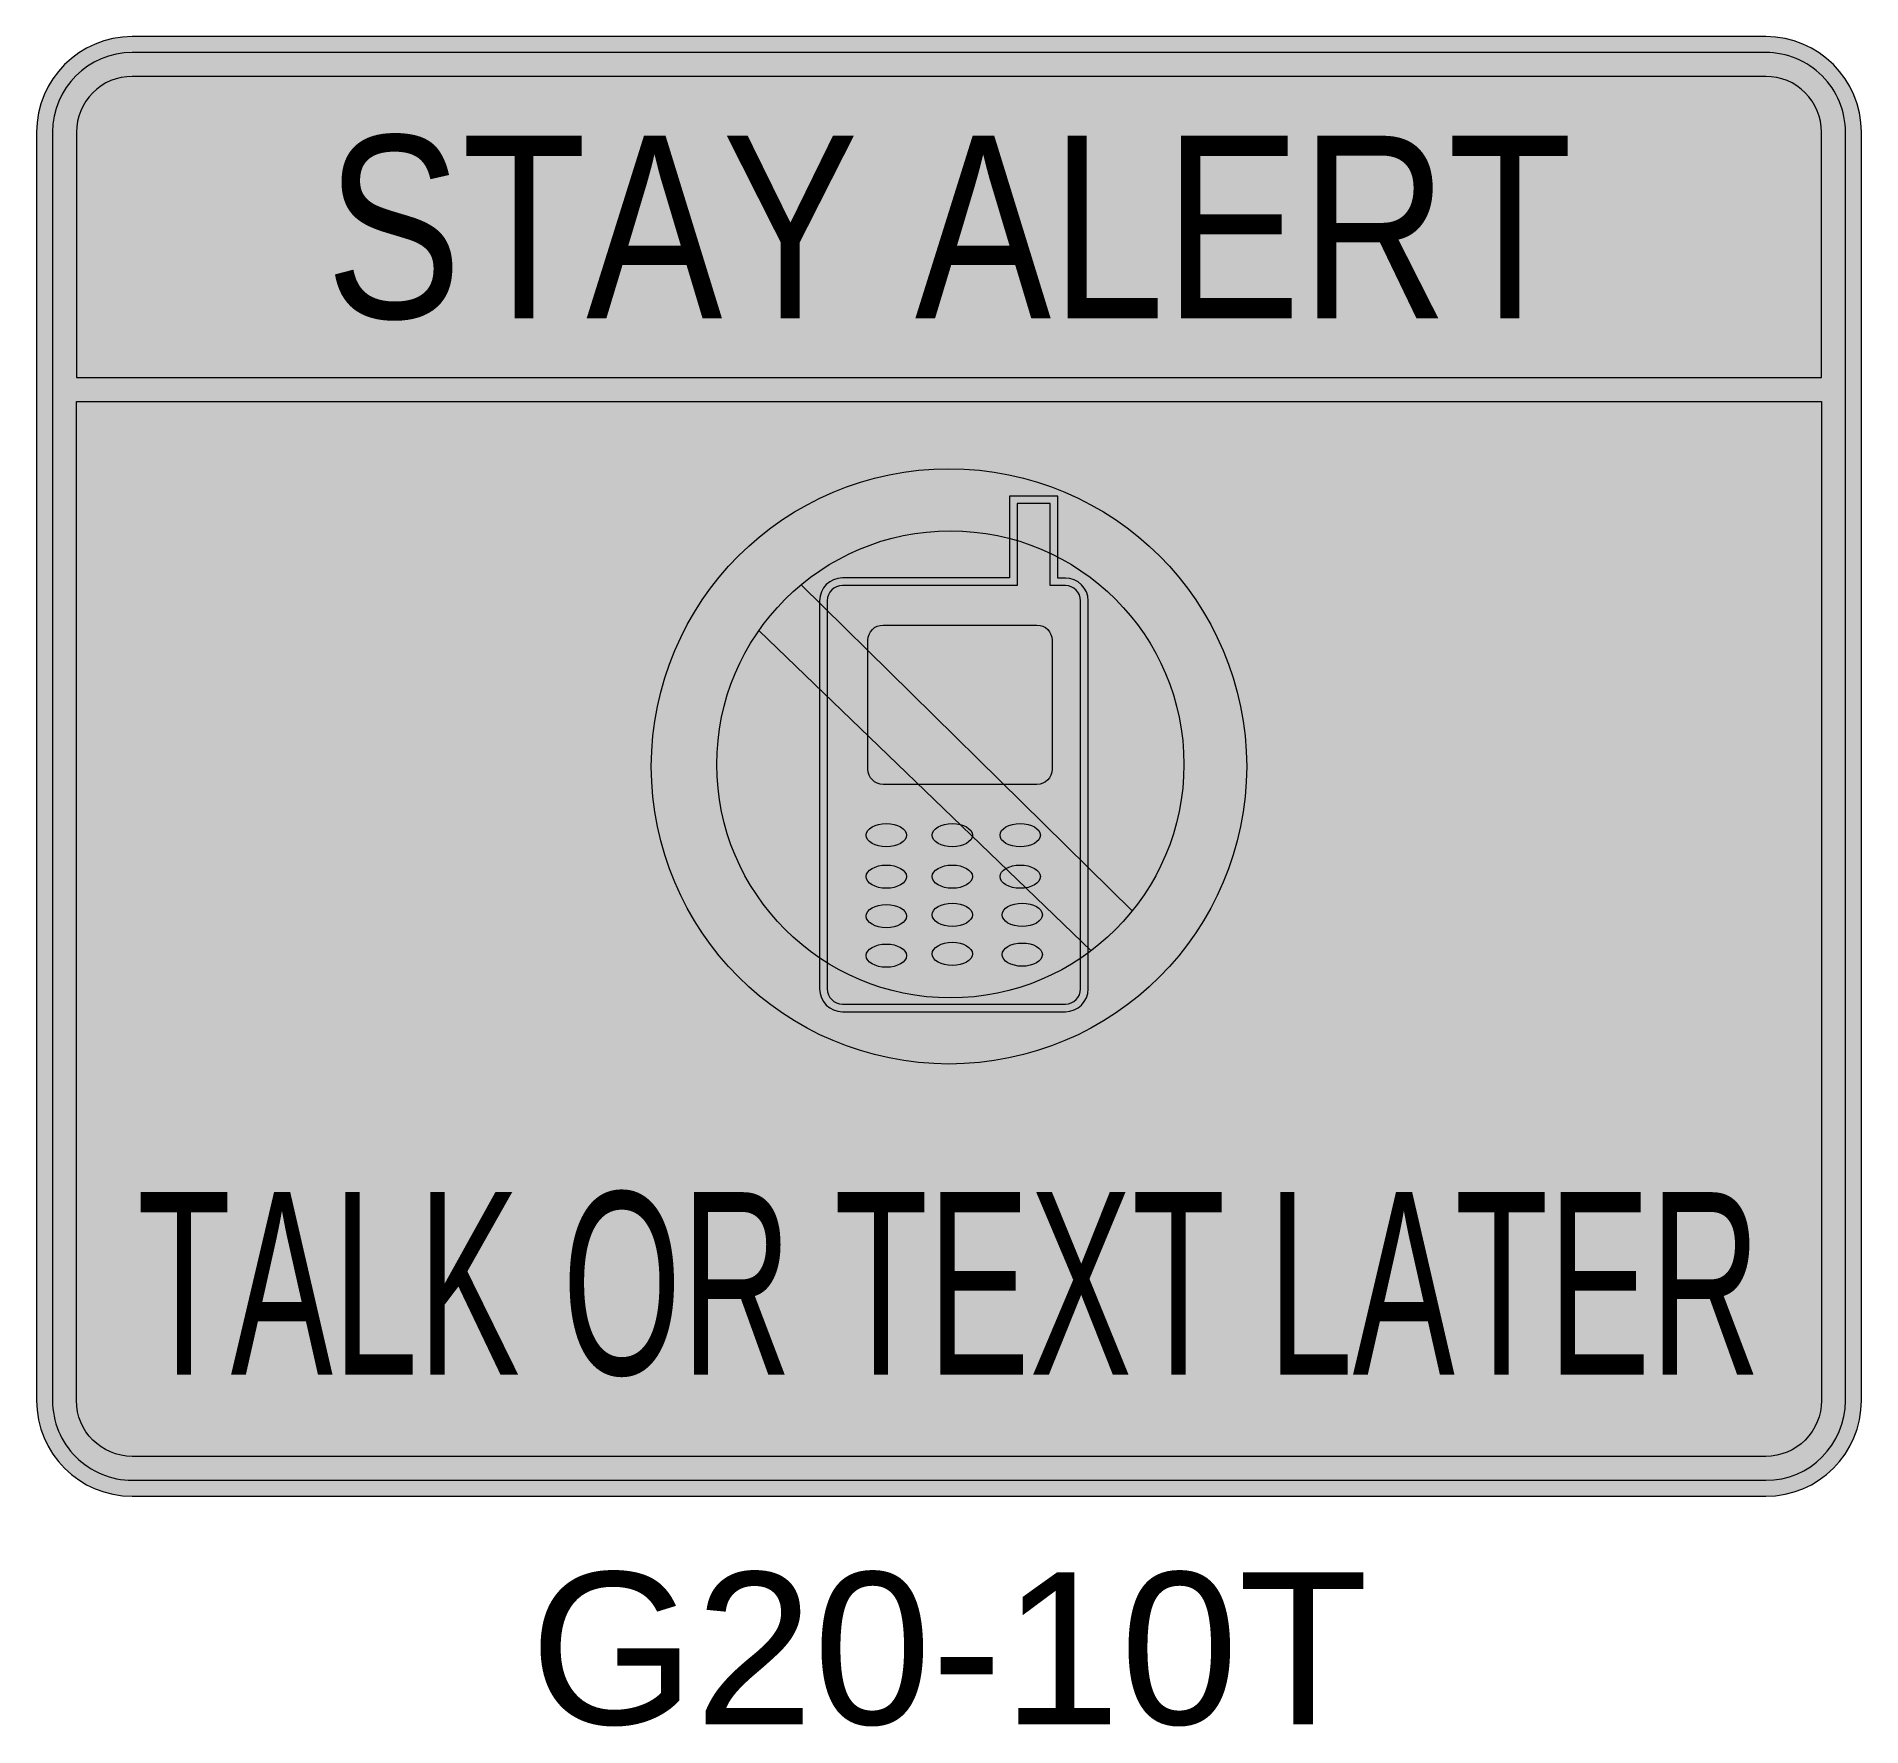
# Model space of a CAD drawing. Extents: x -0.6 to 0.6, y -0.63 to 0.48.
import ezdxf
from ezdxf.enums import TextEntityAlignment as Align

# ---------------------------------------------------------------- set-up
doc = ezdxf.new("R2010")
doc.units = 0
doc.header["$LTSCALE"] = 0.01
doc.header["$MEASUREMENT"] = 0
for name, color, linetype, lineweight in [('C-TRAF-CTRL-MTCD-IDEN', 7, 'Continuous', 20), ('C-TRAF-CTRL-MTCD-PATT-BLCK', 250, 'Continuous', 20), ('C-TRAF-CTRL-MTCD-PATT-ORNG', 30, 'Continuous', 20), ('C-TRAF-CTRL-MTCD-PATT-WHIT', 255, 'Continuous', 20), ('C-TRAF-CTRL-MTCD-PATT-YELO', 50, 'Continuous', 20)]:
    doc.layers.add(name, color=color, linetype=linetype, lineweight=lineweight)
doc.styles.add('COA', font='arial.ttf')

msp = doc.modelspace()

# ---------------------------------------------------------------- hatches: boundary and pattern name
at = {"layer": 'C-TRAF-CTRL-MTCD-PATT-BLCK', "lineweight": 0}
h = msp.add_hatch(color=256, dxfattribs=at)
h.dxf.hatch_style = 1
edge = h.paths.add_edge_path()
edge.add_line((-0.5370437179464237, -0.4695072862993737), (0.5370437179714386, -0.4695072862862256))
edge.add_arc((0.5370437179655194, -0.4170437179273386), 0.05246356835888705, 270.0000000064642, 360.0000000064643)
edge.add_line((0.5895072863244064, -0.4170437179214195), (0.5895072863362446, 0.4170437179714096))
edge.add_arc((0.5370437179773415, 0.4170437179655067), 0.05246356835890309, 6.446641627648121e-09, 90.00000000644678)
edge.add_line((0.5370437179714385, 0.4695072863244097), (-0.5370437179464238, 0.469507286336216))
edge.add_arc((-0.537043717927997, 0.4170437179898363), 0.05246356834637966, 90.00000002012405, 180.0000000201239)
edge.add_line((-0.5895072862743767, 0.4170437179714096), (-0.5895072863112368, -0.4170437179214195))
edge.add_arc((-0.5370437179398532, -0.4170437179279901), 0.05246356837138366, 179.9999999928243, 269.9999999928243)
edge = h.paths.add_edge_path(flags=16)
edge.add_line((0.5737682158584115, 0.2557390704784664), (0.5737682158577817, 0.4170437179964568))
edge.add_arc((0.5370437179948017, 0.4170437179981011), 0.03672449786298004, 359.9999999974345, 449.9999999974346)
edge.add_line((0.537043717996446, 0.4537682158610812), (-0.5370437179464238, 0.4537682158577852))
edge.add_arc((-0.5370437179230372, 0.4170437180198433), 0.03672449783794185, 90.0000000364865, 180.0000000364865)
edge.add_line((-0.573768215760979, 0.4170437179964568), (-0.5737682157700245, 0.2557390704784667))
edge.add_line((-0.5737682157700245, 0.2557390704784667), (0.5737682158584115, 0.2557390704784664))
edge = h.paths.add_edge_path(flags=16)
edge.add_line((-0.5737682157709071, 0.2400000000000359), (0.5737682158584728, 0.2400000000000357))
edge.add_line((0.5737682158584729, 0.2400000000000357), (0.5737682158610383, -0.4170437179214195))
edge.add_arc((0.5370437179980778, -0.4170437179197876), 0.0367244978629605, 269.9999999974541, 359.999999997454, ccw=False)
edge.add_line((0.537043717996446, -0.453768215782748), (-0.5370437179464238, -0.4537682157859508))
edge.add_arc((-0.5370437179448222, -0.4170437179230209), 0.03672449786292992, 179.9999999975015, 269.9999999975014, ccw=False)
edge.add_line((-0.5737682158077522, -0.4170437179214195), (-0.5737682157709071, 0.2400000000000359))
h = msp.add_hatch(color=256, dxfattribs=at)
h.dxf.hatch_style = 1
edge = h.paths.add_edge_path()
edge.add_arc((0, 0), 0.1957328209887694, 0, 360)
edge = h.paths.add_edge_path(flags=16)
edge.add_arc((0.000907314272386976, 0.001323397781566003), 0.1535935074784615, 0, 360)
h = msp.add_hatch(color=256, dxfattribs=at)
h.dxf.hatch_style = 1
h.paths.add_polyline_path([(0.06653313390803242, 0.118893000142887), (0.06653313390803242, 0.1727972699080698), (0.04480986774612775, 0.1727836513917943), (0.04480986774612775, 0.1189760477160512), (-0.07006593602067235, 0.1189760477160512, 0.4142135623730955), (-0.08006593602067236, 0.1089760477160512), (-0.08006593602067236, -0.1463163292438542, 0.4142135623730951), (-0.07006593602067238, -0.1563163292438542), (0.07651399936368122, -0.1563163292438542, 0.4142135623730951), (0.08651399936368123, -0.1463163292438542), (0.08651399936368123, 0.108893000142887, 0.4142135623730951), (0.07651399936368122, 0.118893000142887)])
h.paths.add_polyline_path([(0.05783397512159395, 0.0929513676266552, -0.4142135623730952), (0.06783397512159398, 0.0829513676266552), (0.06783397512159398, -0.001853654661993748, -0.4142135623730952), (0.05783397512159397, -0.01185365466199376), (-0.04332174559298017, -0.01185365466199376, -0.4142135623730948), (-0.05332174559298015, -0.001853654661993775), (-0.05332174559298017, 0.0829513676266552, -0.4142135623730952), (-0.04332174559298016, 0.0929513676266552)], flags=16)
edge = h.paths.add_edge_path(flags=16)
edge.add_ellipse((0.04683577690455246, -0.04523089978962461), major_axis=(-0.01325714454865512, 0), ratio=0.5764700190758388, start_angle=0, end_angle=360)
edge = h.paths.add_edge_path(flags=16)
edge.add_ellipse((0.002152895816791597, -0.04523089978962461), major_axis=(-0.01325714454865512, 0), ratio=0.5764700190758388, start_angle=0, end_angle=360)
edge = h.paths.add_edge_path(flags=16)
edge.add_ellipse((0.04683577690455246, -0.07250830997291349), major_axis=(-0.01325714454865512, 0), ratio=0.5764700190758388, start_angle=0, end_angle=360)
edge = h.paths.add_edge_path(flags=16)
edge.add_ellipse((-0.04120576999832301, -0.04523089978962461), major_axis=(-0.01325714454865512, 0), ratio=0.5764700190758388, start_angle=0, end_angle=360)
edge = h.paths.add_edge_path(flags=16)
edge.add_ellipse((0.002152895816791597, -0.07250830997291349), major_axis=(-0.01325714454865512, 0), ratio=0.5764700190758388, start_angle=0, end_angle=360)
edge = h.paths.add_edge_path(flags=16)
edge.add_ellipse((-0.04120576999832301, -0.07250831420226636), major_axis=(-0.01325714454865512, 0), ratio=0.5764700190758388, start_angle=0, end_angle=360)
edge = h.paths.add_edge_path(flags=16)
edge.add_ellipse((0.04816298519695963, -0.09760353055584794), major_axis=(-0.01325714454865512, 0), ratio=0.5764700190758388, start_angle=0, end_angle=360)
edge = h.paths.add_edge_path(flags=16)
edge.add_ellipse((0.002152895816791597, -0.09760353055584794), major_axis=(-0.01325714454865512, 0), ratio=0.5764700190758388, start_angle=0, end_angle=360)
edge = h.paths.add_edge_path(flags=16)
edge.add_ellipse((-0.04120576999832301, -0.09844254535095623), major_axis=(-0.01325714454865512, 0), ratio=0.5764700190758388, start_angle=0, end_angle=360)
edge = h.paths.add_edge_path(flags=16)
edge.add_ellipse((0.04816298519695963, -0.123789848053636), major_axis=(-0.01325714454865512, 0), ratio=0.5764700190758388, start_angle=0, end_angle=360)
edge = h.paths.add_edge_path(flags=16)
edge.add_ellipse((0.002152895816791597, -0.12332223388174), major_axis=(-0.01325714454865512, 0), ratio=0.5764700190758388, start_angle=0, end_angle=360)
edge = h.paths.add_edge_path(flags=16)
edge.add_ellipse((-0.04120576999832301, -0.124472990048328), major_axis=(-0.01325714454865512, 0), ratio=0.5764700190758388, start_angle=0, end_angle=360)
h = msp.add_hatch(color=256, dxfattribs=at)
h.dxf.hatch_style = 1
h.paths.add_polyline_path([(0.0934410315715527, -0.1212672898840731, 0.06154239092627288), (0.1204957569862252, -0.09505901715401868), (-0.09722350515574252, 0.1194813760052139, 0.0668953367094703), (-0.1249372266322692, 0.0893808623375735)])
at = {"layer": 'C-TRAF-CTRL-MTCD-PATT-ORNG', "lineweight": 0}
h = msp.add_hatch(color=256, dxfattribs=at)
h.dxf.hatch_style = 1
edge = h.paths.add_edge_path()
edge.add_line((-0.5370437179464237, -0.4799999999999749), (0.5370437179464237, -0.4799999999999535))
edge.add_arc((0.537043717946422, -0.4170437179463753), 0.06295628205357817, 270.0000000000015, 360.0000000000016)
edge.add_line((0.6000000000000001, -0.4170437179463735), (0.6000000000000001, 0.4170437179464522))
edge.add_arc((0.537043717946456, 0.41704371794642), 0.06295628205354409, 2.930163051369378e-11, 90.0000000000294)
edge.add_line((0.5370437179464237, 0.4799999999999642), (-0.5370437179464237, 0.4800000000000358))
edge.add_arc((-0.5370437179464201, 0.4170437179464558), 0.06295628205358, 90.00000000000323, 180.0000000000033)
edge.add_line((-0.6000000000000001, 0.4170437179464522), (-0.6000000000000001, -0.4170437179463734))
edge.add_arc((-0.5370437179464111, -0.417043717946386), 0.06295628205358894, 179.9999999999886, 269.9999999999886)
at = {"layer": 'C-TRAF-CTRL-MTCD-PATT-WHIT', "lineweight": 0}
h = msp.add_hatch(color=256, dxfattribs=at)
h.dxf.hatch_style = 1
h.paths.add_polyline_path([(0.07651399936368122, 0.123893000142887), (0.07153313390803243, 0.123893000142887), (0.07153313390803243, 0.1778004054368068), (0.03980986774612775, 0.1777805178281332), (0.03980986774612774, 0.1239760477160512), (-0.07006593602067235, 0.1239760477160512, 0.4142135623730953), (-0.08506593602067236, 0.1089760477160512), (-0.08506593602067236, -0.1463163292438542, 0.4142135623730952), (-0.07006593602067235, -0.1613163292438542), (0.07651399936368122, -0.1613163292438542, 0.414213562373095), (0.09151399936368124, -0.1463163292438542), (0.09151399936368124, 0.108893000142887, 0.4142135623730951)])
h.paths.add_polyline_path([(0.08651399936368123, 0.108893000142887), (0.08651399936368123, -0.1463163292438542, -0.4142135623730951), (0.07651399936368122, -0.1563163292438542), (-0.07006593602067235, -0.1563163292438542, -0.4142135623730959), (-0.08006593602067236, -0.1463163292438542), (-0.08006593602067236, 0.1089760477160512, -0.4142135623730946), (-0.07006593602067238, 0.1189760477160512), (0.04480986774612775, 0.1189760477160512), (0.04480986774612774, 0.1727836513917943), (0.06653313390803242, 0.1727972699080698), (0.06653313390803242, 0.118893000142887), (0.07651399936368122, 0.118893000142887, -0.4142135623730951)], flags=16)
h.paths.add_polyline_path([(0.06783397512159398, 0.0829513676266552), (0.06783397512159398, -0.001853654661993748, -0.4142135623730952), (0.05783397512159397, -0.01185365466199376), (-0.04332174559298019, -0.01185365466199378, -0.414213562373096), (-0.0533217455929802, -0.001853654661993803), (-0.0533217455929802, 0.08295136762665521, -0.4142135623730955), (-0.04332174559298019, 0.0929513676266552), (0.05783397512159396, 0.0929513676266552, -0.4142135623730951)], flags=0)
edge = h.paths.add_edge_path(flags=0)
edge.add_ellipse((0.04683577690455246, -0.04523089978962461), major_axis=(-0.01325714454865512, 0), ratio=0.5764700190758388, start_angle=0, end_angle=360)
edge = h.paths.add_edge_path(flags=0)
edge.add_ellipse((0.002152895816791597, -0.04523089978962461), major_axis=(-0.01325714454865512, 0), ratio=0.5764700190758388, start_angle=0, end_angle=360)
edge = h.paths.add_edge_path(flags=0)
edge.add_ellipse((0.04683577690455246, -0.07250830997291349), major_axis=(-0.01325714454865512, 0), ratio=0.5764700190758388, start_angle=0, end_angle=360)
edge = h.paths.add_edge_path(flags=0)
edge.add_ellipse((-0.04120576999832301, -0.04523089978962461), major_axis=(-0.01325714454865512, 0), ratio=0.5764700190758388, start_angle=0, end_angle=360)
edge = h.paths.add_edge_path(flags=0)
edge.add_ellipse((0.002152895816791597, -0.07250830997291349), major_axis=(-0.01325714454865512, 0), ratio=0.5764700190758388, start_angle=0, end_angle=360)
edge = h.paths.add_edge_path(flags=0)
edge.add_ellipse((0.04816298519695963, -0.09760353055584794), major_axis=(-0.01325714454865512, 0), ratio=0.5764700190758388, start_angle=0, end_angle=360)
edge = h.paths.add_edge_path(flags=0)
edge.add_ellipse((-0.04120576999832301, -0.07250831420226636), major_axis=(-0.01325714454865512, 0), ratio=0.5764700190758388, start_angle=0, end_angle=360)
edge = h.paths.add_edge_path(flags=0)
edge.add_ellipse((0.002152895816791597, -0.09760353055584794), major_axis=(-0.01325714454865512, 0), ratio=0.5764700190758388, start_angle=0, end_angle=360)
edge = h.paths.add_edge_path(flags=0)
edge.add_ellipse((0.04816298519695963, -0.123789848053636), major_axis=(-0.01325714454865512, 0), ratio=0.5764700190758388, start_angle=0, end_angle=360)
edge = h.paths.add_edge_path(flags=0)
edge.add_ellipse((-0.04120576999832301, -0.09844254535095623), major_axis=(-0.01325714454865512, 0), ratio=0.5764700190758388, start_angle=0, end_angle=360)
edge = h.paths.add_edge_path(flags=0)
edge.add_ellipse((0.002152895816791597, -0.12332223388174), major_axis=(-0.01325714454865512, 0), ratio=0.5764700190758388, start_angle=0, end_angle=360)
edge = h.paths.add_edge_path(flags=0)
edge.add_ellipse((-0.04120576999832301, -0.124472990048328), major_axis=(-0.01325714454865512, 0), ratio=0.5764700190758388, start_angle=0, end_angle=360)
h = msp.add_hatch(color=256, dxfattribs=at)
h.dxf.hatch_style = 1
h.paths.add_polyline_path([(-0.04332174559298017, 0.0929513676266552, 0.4142135623730949), (-0.05332174559298016, 0.0829513676266552), (-0.05332174559298017, -0.001853654661993769, 0.4142135623730949), (-0.04332174559298018, -0.01185365466199376), (0.05783397512159397, -0.01185365466199376, 0.4142135623730957), (0.06783397512159398, -0.001853654661993755), (0.06783397512159398, 0.0829513676266552, 0.4142135623730949), (0.05783397512159397, 0.0929513676266552)])
h = msp.add_hatch(color=256, dxfattribs=at)
h.dxf.hatch_style = 1
edge = h.paths.add_edge_path()
edge.add_ellipse((-0.04120576999832301, -0.04523089978962461), major_axis=(-0.01325714454865512, 0), ratio=0.5764700190758388, start_angle=0, end_angle=360)
edge = h.paths.add_edge_path()
edge.add_ellipse((0.002152895816791597, -0.04523089978962461), major_axis=(-0.01325714454865512, 0), ratio=0.5764700190758388, start_angle=0, end_angle=360)
edge = h.paths.add_edge_path()
edge.add_ellipse((0.04683577690455246, -0.04523089978962461), major_axis=(-0.01325714454865512, 0), ratio=0.5764700190758388, start_angle=0, end_angle=360)
edge = h.paths.add_edge_path()
edge.add_ellipse((0.04683577690455246, -0.07250830997291349), major_axis=(-0.01325714454865512, 0), ratio=0.5764700190758388, start_angle=0, end_angle=360)
edge = h.paths.add_edge_path()
edge.add_ellipse((0.002152895816791597, -0.07250830997291349), major_axis=(-0.01325714454865512, 0), ratio=0.5764700190758388, start_angle=0, end_angle=360)
edge = h.paths.add_edge_path()
edge.add_ellipse((-0.04120576999832301, -0.07250831420226636), major_axis=(-0.01325714454865512, 0), ratio=0.5764700190758388, start_angle=0, end_angle=360)
edge = h.paths.add_edge_path()
edge.add_ellipse((-0.04120576999832301, -0.09844254535095623), major_axis=(-0.01325714454865512, 0), ratio=0.5764700190758388, start_angle=0, end_angle=360)
edge = h.paths.add_edge_path()
edge.add_ellipse((0.002152895816791597, -0.09760353055584794), major_axis=(-0.01325714454865512, 0), ratio=0.5764700190758388, start_angle=0, end_angle=360)
edge = h.paths.add_edge_path()
edge.add_ellipse((0.04816298519695963, -0.09760353055584794), major_axis=(-0.01325714454865512, 0), ratio=0.5764700190758388, start_angle=0, end_angle=360)
edge = h.paths.add_edge_path()
edge.add_ellipse((0.04816298519695963, -0.123789848053636), major_axis=(-0.01325714454865512, 0), ratio=0.5764700190758388, start_angle=0, end_angle=360)
edge = h.paths.add_edge_path()
edge.add_ellipse((0.002152895816791597, -0.12332223388174), major_axis=(-0.01325714454865512, 0), ratio=0.5764700190758388, start_angle=0, end_angle=360)
edge = h.paths.add_edge_path()
edge.add_ellipse((-0.04120576999832301, -0.124472990048328), major_axis=(-0.01325714454865512, 0), ratio=0.5764700190758388, start_angle=0, end_angle=360)
at = {"layer": 'C-TRAF-CTRL-MTCD-PATT-YELO', "lineweight": 0}
h = msp.add_hatch(color=256, dxfattribs=at)
h.dxf.hatch_style = 1
edge = h.paths.add_edge_path()
edge.add_line((0.5737682158584115, 0.2557390704784664), (0.5737682158577817, 0.4170437179964568))
edge.add_arc((0.5370437179948017, 0.4170437179981011), 0.03672449786298004, 359.9999999974345, 449.9999999974346)
edge.add_line((0.537043717996446, 0.4537682158610812), (-0.5370437179464238, 0.4537682158577852))
edge.add_arc((-0.5370437179230372, 0.4170437180198433), 0.03672449783794185, 90.0000000364865, 180.0000000364865)
edge.add_line((-0.573768215760979, 0.4170437179964568), (-0.5737682157700245, 0.2557390704784667))
edge.add_line((-0.5737682157700245, 0.2557390704784667), (0.5737682158584115, 0.2557390704784664))

# ---------------------------------------------------------------- linework, layer by layer
at = {"layer": 'C-TRAF-CTRL-MTCD-PATT-BLCK', "lineweight": 0, "flags": 128}
msp.add_lwpolyline([(-0.5370437179464237, -0.4799999999999749), (0.5370437179464237, -0.4799999999999535, 0.414213562373095), (0.6000000000000001, -0.4170437179463735), (0.6000000000000001, 0.4170437179464522, 0.414213562373095), (0.5370437179464237, 0.4799999999999642), (-0.5370437179464237, 0.4800000000000358, 0.414213562373095), (-0.6000000000000001, 0.4170437179464522), (-0.6000000000000001, -0.4170437179463734, 0.414213562373095)], format="xyb", close=True, dxfattribs=at)
at = {"layer": 'C-TRAF-CTRL-MTCD-PATT-BLCK', "lineweight": 0}
for points in [[(-0.5370437179464237, -0.4695072862993737), (0.5370437179714385, -0.4695072862862256, 0.414213562373095), (0.5895072863244064, -0.4170437179214195), (0.5895072863362446, 0.4170437179714096, 0.4142135623730954), (0.5370437179714385, 0.4695072863244097), (-0.5370437179464238, 0.469507286336216, 0.4142135623730947), (-0.5895072862743767, 0.4170437179714096), (-0.5895072863112368, -0.4170437179214195, 0.4142135623730954)], [(0.5737682158584115, 0.2557390704784664), (0.5737682158577817, 0.4170437179964568, 0.414213562373095), (0.537043717996446, 0.4537682158610812), (-0.5370437179464237, 0.4537682158577852, 0.4142135623730955), (-0.573768215760979, 0.4170437179964568), (-0.5737682157700245, 0.2557390704784667)], [(-0.5737682157709071, 0.2400000000000359), (0.5737682158584729, 0.2400000000000357), (0.5737682158610383, -0.4170437179214195, -0.414213562373095), (0.537043717996446, -0.453768215782748), (-0.5370437179464237, -0.4537682157859508, -0.4142135623730949), (-0.5737682158077522, -0.4170437179214195)], [(0.03980986774612775, 0.1777805178281332), (0.03980986774612775, 0.1239760477160512), (-0.07006593602067233, 0.1239760477160512, 0.4142135623730944), (-0.08506593602067233, 0.1089760477160512), (-0.08506593602067233, -0.1463163292438542, 0.4142135623730947), (-0.07006593602067235, -0.1613163292438542), (0.07651399936368121, -0.1613163292438542, 0.4142135623730952), (0.09151399936368124, -0.1463163292438542), (0.09151399936368124, 0.108893000142887, 0.4142135623730947), (0.07651399936368125, 0.123893000142887), (0.07153313390803243, 0.123893000142887), (0.07153313390803243, 0.1778004054368068)], [(0.04480986774612775, 0.1727836513917943), (0.04480986774612775, 0.1189760477160512), (-0.07006593602067233, 0.1189760477160512, 0.414213562373095), (-0.08006593602067233, 0.1089760477160512), (-0.08006593602067233, -0.1463163292438542, 0.414213562373095), (-0.07006593602067233, -0.1563163292438542), (0.07651399936368122, -0.1563163292438542, 0.414213562373095), (0.08651399936368123, -0.1463163292438542), (0.08651399936368123, 0.108893000142887, 0.414213562373095), (0.07651399936368124, 0.118893000142887), (0.06653313390803242, 0.118893000142887), (0.06653313390803242, 0.1727972699080698)], [(-0.04332174559298017, 0.0929513676266552), (0.05783397512159395, 0.0929513676266552, -0.414213562373095), (0.06783397512159398, 0.0829513676266552), (0.06783397512159398, -0.001853654661993755, -0.414213562373095), (0.05783397512159398, -0.01185365466199376), (-0.04332174559298017, -0.01185365466199376, -0.414213562373095), (-0.05332174559298017, -0.001853654661993769), (-0.05332174559298017, 0.0829513676266552, -0.414213562373095)]]:
    msp.add_lwpolyline(points, format="xyb", close=True, dxfattribs=at)
for points in [[(-0.09722350515574248, 0.1194813760052139), (0.1204957569862253, -0.09505901715401868)], [(-0.1249372266322692, 0.0893808623375735), (0.0934410315715527, -0.1212672898840731)]]:
    msp.add_lwpolyline(points, dxfattribs=at)
for centre, radius in [((0, 0), 0.1957328209887694), ((0.000907314272386976, 0.001323397781566003), 0.1535935074784615)]:
    msp.add_circle(centre, radius, dxfattribs=at)
for centre in [(-0.04120576999832301, -0.04523089978962461), (0.002152895816791597, -0.04523089978962461), (0.04683577690455246, -0.04523089978962461), (-0.04120576999832301, -0.07250831420226636), (0.002152895816791597, -0.07250830997291349), (0.04683577690455246, -0.07250830997291349), (-0.04120576999832301, -0.09844254535095623), (0.002152895816791597, -0.09760353055584794), (0.04816298519695963, -0.09760353055584794), (-0.04120576999832301, -0.124472990048328), (0.002152895816791597, -0.12332223388174), (0.04816298519695963, -0.123789848053636)]:
    msp.add_ellipse(centre, major_axis=(-0.01325714454865512, 0), ratio=0.5764700190758388, dxfattribs=at)

# ---------------------------------------------------------------- texts
at = {"layer": 'C-TRAF-CTRL-MTCD-IDEN', "lineweight": 0, "style": 'COA'}
msp.add_text('G20-10T', height=0.09999999998574781, dxfattribs=at).set_placement((0, -0.5299999999999642), align=Align.TOP_CENTER)
at = {"layer": 'C-TRAF-CTRL-MTCD-PATT-BLCK', "lineweight": 0, "style": 'COA'}
for s, width, p in [('STAY ALERT', 0.8, (0, 0.3547536431681259)), ('TALK OR TEXT LATER', 0.6, (0, -0.34))]:
    msp.add_text(s, height=0.12, dxfattribs=dict(at, width=width)).set_placement(p, align=Align.MIDDLE_CENTER)

doc.saveas('drawing.dxf')
